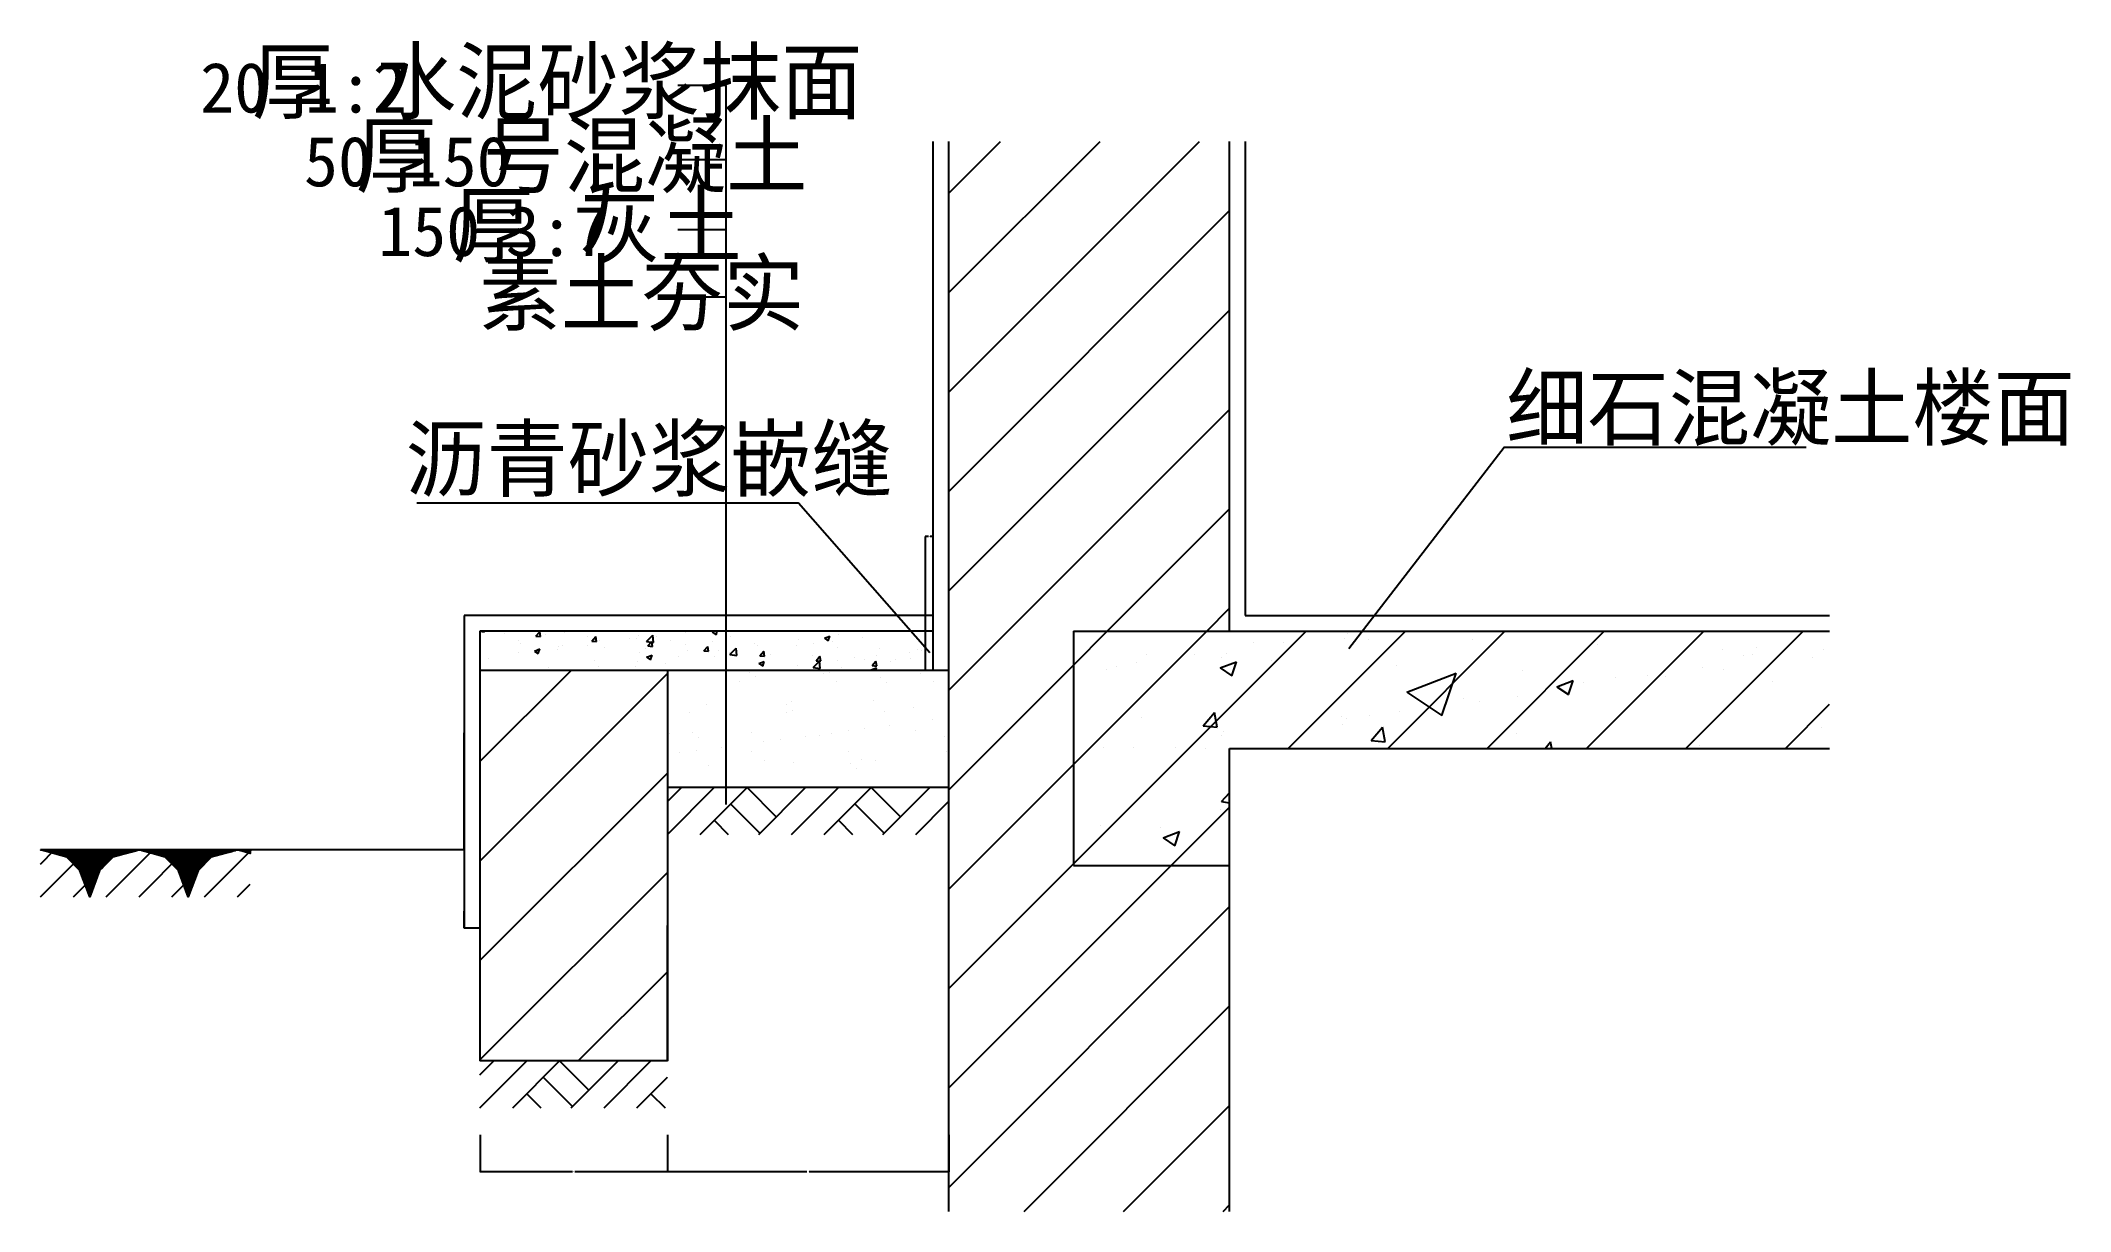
# Model space of a CAD drawing. Header units: metres. Extents: x 3336 to 5935, y 4001 to 5499.
import ezdxf

# ---------------------------------------------------------------- set-up
doc = ezdxf.new("R2010")
doc.units = ezdxf.units.M
for name, color, linetype in [('ZZ-1', 255, 'Continuous'), ('ZZ-3', 3, 'Continuous'), ('ZZ-5', 6, 'Continuous'), ('ZZ-6', 7, 'Continuous'), ('ZZ-7', 7, 'Continuous')]:
    doc.layers.add(name, color=color, linetype=linetype)
doc.dimstyles.get("Standard").update_dxf_attribs({"dimtxt": 2.5, "dimasz": 2.5, "dimexe": 1.25, "dimexo": 0.625, "dimtad": 1, "dimcen": 2.5, "dimazin": 3, "dimtfac": 1, "dimtmove": 0, "dimatfit": 3})

# ---------------------------------------------------------------- blocks, each defined once
blk = doc.blocks.new('X4')
for p, q in [((3898.72, 7247.58), (3904.7, 7247.06)), ((3904.7, 7247.06), (3904.6, 7247.58)), ((3929.8, 7245.33), (3929.8, 7245.33)), ((3948.7, 7235.64), (3948.7, 7235.64)), ((3950.89, 7231.9), (3950.89, 7231.9)), ((3970.45, 7241.31), (3975.27, 7247.05)), ((3970.45, 7241.31), (3976.42, 7240.79)), ((3976.42, 7240.79), (3975.27, 7247.05)), ((3983.18, 7243.07), (3983.18, 7243.07)), ((3999.95, 7228.19), (3999.95, 7228.19)), ((4004.27, 7229.64), (4004.27, 7229.64)), ((4007.02, 7245.65), (4007.02, 7245.65)), ((4036.35, 7229.72), (4036.35, 7229.72)), ((4036.57, 7240.82), (4036.57, 7240.82)), ((4042.17, 7235.03), (4046.99, 7240.78)), ((4042.17, 7235.03), (4048.15, 7234.51)), ((4048.15, 7234.51), (4046.99, 7240.78)), ((4051.3, 7235.23), (4051.3, 7235.23)), ((4057.65, 7227.38), (4057.65, 7227.38)), ((4089.95, 7238.56), (4089.95, 7238.56)), ((4099.5, 7238.04), (4099.5, 7238.04)), ((4101.81, 7241.64), (4101.81, 7241.64)), ((4112.17, 7234.48), (4119.96, 7242.6)), ((4112.17, 7234.48), (4121.06, 7233.1)), ((4113.9, 7228.76), (4118.72, 7234.5)), ((4113.9, 7228.76), (4119.88, 7228.23)), ((4119.88, 7228.23), (4118.72, 7234.5)), ((4121.06, 7233.1), (4119.96, 7242.6)), ((4124.54, 7241.34), (4124.54, 7241.34)), ((4143.33, 7236.31), (4143.33, 7236.31)), ((4161.85, 7230.67), (4161.85, 7230.67)), ((4162.41, 7246.32), (4162.41, 7246.32)), ((4185.62, 7222.48), (4190.45, 7228.23)), ((4191.6, 7221.96), (4190.45, 7228.23)), ((4196.15, 7246.57), (4198.8, 7247.58)), ((4196.15, 7246.57), (4201.12, 7243.21)), ((4196.71, 7234.05), (4196.71, 7234.05)), ((4201.12, 7243.21), (4202.59, 7247.58)), ((4218.89, 7217.93), (4226.68, 7226.05)), ((4220.17, 7240.68), (4220.17, 7240.68)), ((4227.79, 7216.55), (4226.68, 7226.05)), ((4250.1, 7231.79), (4250.1, 7231.79)), ((4254.38, 7229.29), (4254.38, 7229.29)), ((4303.48, 7229.54), (4303.48, 7229.54)), ((4306.32, 7236.79), (4306.32, 7236.79)), ((4325.32, 7231.79), (4325.32, 7231.79)), ((4339.86, 7238.56), (4346.86, 7241.24)), ((4339.86, 7238.56), (4344.83, 7235.2)), ((4344.83, 7235.2), (4346.86, 7241.24)), ((4350.36, 7235.09), (4350.36, 7235.09)), ((4356.86, 7227.28), (4356.86, 7227.28)), ((4357.67, 7243.83), (4357.67, 7243.83)), ((4388.23, 7240.07), (4388.23, 7240.07)), ((3910.29, 7213.13), (3910.29, 7213.13)), ((3948.01, 7220.7), (3948.01, 7220.7)), ((3968.41, 7222.32), (3975.41, 7225.01)), ((3968.41, 7222.32), (3973.39, 7218.97)), ((3973.39, 7218.97), (3975.41, 7225.01)), ((3973.44, 7221.44), (3973.44, 7221.44)), ((3986.89, 7200.64), (3986.89, 7200.64)), ((3998.48, 7224.74), (3998.48, 7224.74)), ((4045.21, 7210.65), (4045.21, 7210.65)), ((4050.08, 7201.95), (4050.08, 7201.95)), ((4098.23, 7201.89), (4098.23, 7201.89)), ((4100.59, 7208.35), (4100.59, 7208.35)), ((4103.53, 7220.66), (4103.53, 7220.66)), ((4111.03, 7225.13), (4111.03, 7225.13)), ((4112.12, 7214.31), (4119.13, 7217)), ((4112.12, 7214.31), (4117.1, 7210.96)), ((4117.1, 7210.96), (4119.13, 7217)), ((4136.1, 7206.88), (4136.1, 7206.88)), ((4152.53, 7215.84), (4152.53, 7215.84)), ((4164.42, 7222.87), (4164.42, 7222.87)), ((4185.62, 7222.48), (4191.6, 7221.96)), ((4199.26, 7215.19), (4199.26, 7215.19)), ((4203.87, 7222.89), (4203.87, 7222.89)), ((4217.8, 7220.62), (4217.8, 7220.62)), ((4218.89, 7217.93), (4227.79, 7216.55)), ((4224.29, 7218.49), (4224.29, 7218.49)), ((4255.84, 7206.3), (4262.84, 7208.99)), ((4255.84, 7206.3), (4260.81, 7202.95)), ((4257.35, 7216.21), (4262.17, 7221.95)), ((4257.35, 7216.21), (4263.33, 7215.68)), ((4260.81, 7202.95), (4262.84, 7208.99)), ((4262.17, 7223.48), (4262.17, 7223.48)), ((4263.33, 7215.68), (4262.17, 7221.95)), ((4271.18, 7218.36), (4271.18, 7218.36)), ((4305.11, 7203.5), (4305.11, 7203.5)), ((4324.56, 7216.11), (4324.56, 7216.11)), ((4325.62, 7201.38), (4333.41, 7209.49)), ((4325.62, 7201.38), (4334.51, 7200)), ((4329.08, 7209.93), (4333.9, 7215.68)), ((4329.08, 7209.93), (4335.05, 7209.41)), ((4332.67, 7201.04), (4332.67, 7201.04)), ((4334.51, 7200), (4333.41, 7209.49)), ((4335.05, 7209.41), (4333.9, 7215.68)), ((4356.45, 7210.54), (4356.45, 7210.54)), ((4361.92, 7200.63), (4361.92, 7200.63)), ((4377.95, 7213.85), (4377.95, 7213.85)), ((4390.99, 7211.05), (4390.99, 7211.05)), ((4399.55, 7198.3), (4406.55, 7200.98)), ((4400.8, 7203.66), (4405.62, 7209.4)), ((4400.8, 7203.66), (4406.78, 7203.13)), ((4405.41, 7197.58), (4406.55, 7200.98)), ((4406.78, 7203.13), (4405.62, 7209.4)), ((4406.96, 7216.94), (4406.96, 7216.94)), ((4410.24, 7225.03), (4410.24, 7225.03)), ((4425.08, 7208.95), (4425.08, 7208.95)), ((4431.33, 7211.6), (4431.33, 7211.6)), ((4449.31, 7221.06), (4449.31, 7221.06)), ((4450.11, 7212.24), (4450.11, 7212.24)), ((4458.9, 7224.44), (4458.9, 7224.44)), ((4463.62, 7222.77), (4463.62, 7222.77)), ((4073.2, 7198.6), (4073.2, 7198.6)), ((4399.55, 7198.3), (4400.61, 7197.58))]:
    blk.add_line(p, q)
blk = doc.blocks.new('X5')
for p, q in [((4138.72, 7193.42), (4138.72, 7193.42)), ((4138.72, 7193.42), (4138.72, 7193.42)), ((4214.09, 7193.65), (4214.09, 7193.65)), ((4230.95, 7182.9), (4230.95, 7182.9)), ((4243.42, 7194.76), (4243.42, 7194.76)), ((4251.94, 7189.88), (4251.94, 7189.88)), ((4338.65, 7193.87), (4338.65, 7193.87)), ((4345.75, 7194.27), (4345.75, 7194.27)), ((4355.52, 7183.13), (4355.52, 7183.13)), ((4412, 7188.51), (4412, 7188.51)), ((4419.37, 7181.75), (4419.37, 7181.75)), ((4463.22, 7194.1), (4463.22, 7194.1)), ((4480.09, 7183.35), (4480.09, 7183.35)), ((4189.48, 7153.36), (4189.48, 7153.36)), ((4291.75, 7153.4), (4291.75, 7153.4)), ((4297.51, 7157.25), (4297.51, 7157.25)), ((4402.22, 7158.59), (4402.22, 7158.59)), ((4454.17, 7149.87), (4454.17, 7149.87)), ((4167.11, 7143.99), (4167.11, 7143.99)), ((4291.68, 7144.22), (4291.68, 7144.22)), ((4299.12, 7146.65), (4299.12, 7146.65)), ((4390.94, 7123.06), (4390.94, 7123.06)), ((4416.24, 7144.44), (4416.24, 7144.44)), ((4423.46, 7127.34), (4423.46, 7127.34)), ((4477.79, 7134.5), (4477.79, 7134.5)), ((4498.61, 7137.24), (4498.61, 7137.24)), ((4141.24, 7116.35), (4141.24, 7116.35)), ((4171.51, 7118.3), (4171.51, 7118.3)), ((4178.88, 7111.54), (4178.88, 7111.54)), ((4208.12, 7098.99), (4208.12, 7098.99)), ((4245.94, 7117.68), (4245.94, 7117.68)), ((4262.45, 7106.14), (4262.45, 7106.14)), ((4283.27, 7108.89), (4283.27, 7108.89)), ((4315.79, 7113.17), (4315.79, 7113.17)), ((4333.92, 7114.76), (4333.92, 7114.76)), ((4348.27, 7117.19), (4348.27, 7117.19)), ((4370.12, 7120.32), (4370.12, 7120.32)), ((4456.3, 7121.09), (4456.3, 7121.09)), ((4493.98, 7113.38), (4493.98, 7113.38)), ((4154.78, 7091.97), (4154.78, 7091.97)), ((4175.6, 7094.71), (4175.6, 7094.71)), ((4192, 7076.29), (4192, 7076.29)), ((4213.68, 7079.65), (4213.68, 7079.65)), ((4246.39, 7093.48), (4246.39, 7093.48)), ((4263.26, 7082.74), (4263.26, 7082.74)), ((4300.03, 7080.18), (4300.03, 7080.18)), ((4370.96, 7093.71), (4370.96, 7093.71)), ((4373.74, 7078.28), (4373.74, 7078.28)), ((4381.11, 7071.52), (4381.11, 7071.52)), ((4387.82, 7082.96), (4387.82, 7082.96)), ((4404.73, 7081.52), (4404.73, 7081.52)), ((4495.52, 7093.94), (4495.52, 7093.94))]:
    blk.add_line(p, q)
blk = doc.blocks.new('X3')
for p, q in [((3898.72, 7080.7), (4015.6, 7197.58)), ((3898.72, 6953.42), (4138.72, 7193.42)), ((3898.72, 6826.14), (4138.72, 7066.14)), ((3898.72, 6698.86), (4138.72, 6938.86)), ((4024.72, 6697.58), (4138.72, 6811.58))]:
    blk.add_line(p, q)
blk = doc.blocks.new('X1')
for p, q in [((4658.72, 6949.75), (4956.56, 7247.58)), ((4658.72, 7077.03), (4829.28, 7247.58)), ((4658.72, 7204.3), (4702, 7247.58)), ((4933.84, 7097.58), (5083.84, 7247.58)), ((5036.04, 7237.49), (5036.04, 7237.49)), ((5061.12, 7097.58), (5211.12, 7247.58)), ((5188.4, 7097.58), (5338.4, 7247.58)), ((5315.67, 7097.58), (5465.67, 7247.58)), ((5442.95, 7097.58), (5592.95, 7247.58)), ((5533.27, 7226.35), (5533.27, 7226.35)), ((4847.77, 7214.31), (4847.77, 7214.31)), ((5516.48, 7217.19), (5516.48, 7217.19)), ((5085.65, 7169.83), (5148.67, 7194.02)), ((5130.43, 7139.63), (5148.68, 7194.01)), ((5085.65, 7169.83), (5130.42, 7139.63)), ((5570.23, 7097.58), (5626.77, 7154.12)), ((4745.37, 7136.9), (4745.37, 7136.9)), ((5008.4, 7136.25), (5008.4, 7136.25)), ((5076.11, 7144.29), (5076.11, 7144.29)), ((4735.25, 7099.41), (4735.25, 7099.41)), ((5225.81, 7116.6), (5225.81, 7116.6)), ((4783.84, 6947.58), (4858.72, 7022.47))]:
    blk.add_line(p, q)
blk = doc.blocks.new('X2')
for p, q in [((4888.79, 7233.1), (4888.79, 7233.1)), ((4927.79, 7232.69), (4927.79, 7232.69)), ((5006.09, 7238.72), (5006.09, 7238.72)), ((5009.7, 7244.26), (5009.7, 7244.26)), ((5169.84, 7237.49), (5169.84, 7237.49)), ((5329.99, 7230.73), (5329.99, 7230.73)), ((4713.83, 7203.07), (4713.83, 7203.07)), ((4739.07, 7207.85), (4739.07, 7207.85)), ((4752.66, 7217.5), (4752.66, 7217.5)), ((4814.17, 7217.73), (4814.17, 7217.73)), ((4846.58, 7200.61), (4867.59, 7208.68)), ((4846.58, 7200.61), (4861.51, 7190.55)), ((4854.56, 7219.51), (4854.56, 7219.51)), ((4861.51, 7190.54), (4867.59, 7208.67)), ((4912.8, 7210.73), (4912.8, 7210.73)), ((5072.95, 7203.96), (5072.95, 7203.96)), ((5463.82, 7201.67), (5463.82, 7201.67)), ((5490.14, 7223.96), (5490.14, 7223.96)), ((5528.23, 7218.21), (5528.23, 7218.21)), ((5605.24, 7213.95), (5605.24, 7213.95)), ((5619.63, 7224.17), (5619.63, 7224.17)), ((4700.52, 7198.39), (4700.52, 7198.39)), ((5233.1, 7197.2), (5233.1, 7197.2)), ((5277.72, 7176.59), (5298.73, 7184.65)), ((5277.72, 7176.59), (5292.64, 7166.52)), ((5292.65, 7166.52), (5298.73, 7184.65)), ((5312.29, 7182.47), (5312.29, 7182.47)), ((5353.27, 7188.17), (5353.27, 7188.17)), ((5393.24, 7190.43), (5393.24, 7190.43)), ((5416.52, 7189.1), (5416.52, 7189.1)), ((5491.62, 7198.99), (5491.62, 7198.99)), ((5553.39, 7183.66), (5553.39, 7183.66)), ((5113.44, 7149.2), (5113.44, 7149.2)), ((5158.26, 7161.35), (5158.26, 7161.35)), ((5178.32, 7158.14), (5178.32, 7158.14)), ((5227.06, 7164.16), (5227.06, 7164.16)), ((4824.9, 7126.42), (4839.36, 7143.65)), ((4824.9, 7126.42), (4842.83, 7124.85)), ((4842.84, 7124.84), (4839.37, 7143.65)), ((5002.44, 7138.85), (5002.44, 7138.85)), ((5003.36, 7128.11), (5003.36, 7128.11)), ((5038.34, 7139.31), (5038.34, 7139.31)), ((5040.08, 7107.59), (5054.54, 7124.83)), ((5058.02, 7106.02), (5054.55, 7124.82)), ((5615.99, 7124.3), (5615.99, 7124.3)), ((4696.88, 7098.52), (4696.88, 7098.52)), ((4735.25, 7099.41), (4735.25, 7099.41)), ((4789.86, 7098.53), (4789.86, 7098.53)), ((4828.4, 7098.08), (4828.4, 7098.08)), ((4848.87, 7114.37), (4848.87, 7114.37)), ((4850.91, 7119.65), (4850.91, 7119.65)), ((5040.08, 7107.59), (5058.01, 7106.02)), ((5262.66, 7097.58), (5269.72, 7106)), ((5271.28, 7097.58), (5269.72, 7106)), ((5460.17, 7101.81), (5460.17, 7101.81)), ((4660.15, 7089.52), (4660.15, 7089.52)), ((4847.26, 7019.78), (4847.26, 7019.78)), ((4848.31, 7029.7), (4858.72, 7040.55)), ((4848.31, 7029.7), (4858.72, 7028.08)), ((4693.23, 6998.66), (4693.23, 6998.66)), ((4769.95, 6996.05), (4769.95, 6996.05)), ((4773.59, 6983.07), (4794.59, 6991.13)), ((4773.59, 6983.07), (4788.51, 6973)), ((4788.52, 6973), (4794.6, 6991.13))]:
    blk.add_line(p, q)
blk = doc.blocks.new('X0')
for p, q in [((4498.72, 7553.42), (4820.07, 7874.77)), ((4498.72, 7680.7), (4692.79, 7874.77)), ((4498.72, 7807.98), (4565.51, 7874.77)), ((4498.72, 7426.14), (4858.72, 7786.14)), ((4498.72, 7298.86), (4858.72, 7658.86)), ((4498.72, 7171.58), (4858.72, 7531.58)), ((4702, 7247.58), (4858.72, 7404.3)), ((4829.28, 7247.58), (4858.72, 7277.03)), ((4498.72, 7044.3), (4658.72, 7204.3)), ((4498.72, 6917.03), (4658.72, 7077.03)), ((4498.72, 6789.75), (4658.72, 6949.75)), ((4498.72, 6662.47), (4783.84, 6947.58)), ((4498.72, 6535.19), (4858.72, 6895.19)), ((4595.72, 6504.9), (4858.72, 6767.91)), ((4722.99, 6504.9), (4858.72, 6640.63)), ((4850.27, 6504.9), (4858.72, 6513.35))]:
    blk.add_line(p, q)
blk = doc.blocks.new('*D1')
for p, q in [((4138.96, 4098.45), (4138.96, 4051.32)), ((4498.96, 4098.45), (4498.96, 4051.32)), ((4317.46, 4051.32), (4138.71, 4051.32)), ((4499.21, 4051.32), (4320.46, 4051.32))]:
    blk.add_line(p, q)
at = {"layer": 'Defpoints'}
for p in [(4138.96, 4098.45), (4498.96, 4098.45), (4498.96, 4051.32)]:
    blk.add_point(p, dxfattribs=at)
at = {"layer": 'ZZ-3', "insert": (4318.96, 4051.32), "char_height": 1, "attachment_point": 5}
blk.add_mtext('360', dxfattribs=at)
blk = doc.blocks.new('*D2')
for p, q in [((4473.19, 4864.33), (4468.94, 4864.33)), ((4469.19, 4743.19), (4469.19, 4864.33)), ((4479.44, 4864.33), (4475.19, 4864.33)), ((4479.19, 4743.19), (4479.19, 4864.33))]:
    blk.add_line(p, q)
at = {"layer": 'Defpoints'}
for p in [(4479.19, 4864.33), (4469.19, 4743.19), (4479.19, 4743.19)]:
    blk.add_point(p, dxfattribs=at)
at = {"layer": 'ZZ-3', "insert": (4474.19, 4864.33), "char_height": 1, "attachment_point": 5}
blk.add_mtext('10', dxfattribs=at)
blk = doc.blocks.new('*D3')
for p, q in [((4138.72, 4692.87), (4138.72, 4366.58)), ((4138.47, 4366.58), (4138.22, 4366.58)), ((4138.72, 4192.87), (4138.72, 4366.58)), ((4138.72, 4366.58), (4138.72, 4366.58)), ((4138.97, 4366.58), (4139.22, 4366.58))]:
    blk.add_line(p, q)
at = {"layer": 'Defpoints'}
for p in [(4138.72, 4692.87), (4138.72, 4366.58), (4138.72, 4192.87)]:
    blk.add_point(p, dxfattribs=at)
at = {"layer": 'ZZ-3', "insert": (4138.72, 4367.705), "char_height": 1, "attachment_point": 5}
blk.add_mtext('0', dxfattribs=at)
blk = doc.blocks.new('*D4')
for p, q in [((3878.72, 4763.32), (3878.72, 4613.32)), ((3878.47, 4613.32), (3878.22, 4613.32)), ((3878.72, 4463.32), (3878.72, 4613.32)), ((3878.72, 4613.32), (3878.72, 4613.32)), ((3878.97, 4613.32), (3879.22, 4613.32))]:
    blk.add_line(p, q)
at = {"layer": 'Defpoints'}
for p in [(3878.72, 4763.32), (3878.72, 4613.32), (3878.72, 4463.32)]:
    blk.add_point(p, dxfattribs=at)
at = {"layer": 'ZZ-3', "insert": (3878.72, 4614.445), "char_height": 1, "attachment_point": 5}
blk.add_mtext('0', dxfattribs=at)
blk = doc.blocks.new('*D5')
for p, q in [((3898.96, 4098.45), (3898.96, 4051.32)), ((4138.96, 4098.45), (4138.96, 4051.32)), ((4017.46, 4051.32), (3898.71, 4051.32)), ((4139.21, 4051.32), (4020.46, 4051.32))]:
    blk.add_line(p, q)
at = {"layer": 'Defpoints'}
for p in [(3898.96, 4098.45), (4138.96, 4098.45), (4138.96, 4051.32)]:
    blk.add_point(p, dxfattribs=at)
at = {"layer": 'ZZ-3', "insert": (4018.96, 4051.32), "char_height": 1, "attachment_point": 5}
blk.add_mtext('240', dxfattribs=at)
blk = doc.blocks.new('*D6')
for p, q in [((3878.72, 4463.32), (3878.72, 4384.79)), ((3878.47, 4384.79), (3878.22, 4384.79)), ((3878.72, 4363.32), (3878.72, 4384.79)), ((3878.72, 4384.79), (3878.72, 4384.79)), ((3878.97, 4384.79), (3879.22, 4384.79))]:
    blk.add_line(p, q)
at = {"layer": 'Defpoints'}
for p in [(3878.72, 4463.32), (3878.72, 4384.79), (3878.72, 4363.32)]:
    blk.add_point(p, dxfattribs=at)
at = {"layer": 'ZZ-3', "insert": (3878.72, 4385.915), "char_height": 1, "attachment_point": 5}
blk.add_mtext('0', dxfattribs=at)

msp = doc.modelspace()

# ---------------------------------------------------------------- hatches: boundary and pattern name
at = {"layer": 'ZZ-7'}
h = msp.add_hatch(dxfattribs=at)
h.set_pattern_fill('SOLID')
h.paths.add_polyline_path([(3336.22, 4463.19), (3462.22, 4463.19), (3428.62, 4454.19), (3369.82, 4454.19), (3336.22, 4463.19)])
h = msp.add_hatch(dxfattribs=at)
h.set_pattern_fill('SOLID')
h.paths.add_polyline_path([(3369.82, 4454.19), (3428.62, 4454.19), (3411.82, 4436.79), (3386.62, 4436.79), (3369.82, 4454.19)])
h = msp.add_hatch(dxfattribs=at)
h.set_pattern_fill('SOLID')
h.paths.add_polyline_path([(3462.22, 4463.19), (3588.22, 4463.19), (3554.62, 4454.19), (3495.82, 4454.19), (3462.22, 4463.19)])
h = msp.add_hatch(dxfattribs=at)
h.set_pattern_fill('SOLID')
h.paths.add_polyline_path([(3495.82, 4454.19), (3554.62, 4454.19), (3537.82, 4436.79), (3512.62, 4436.79), (3495.82, 4454.19)])
h = msp.add_hatch(dxfattribs=at)
h.set_pattern_fill('SOLID')
h.paths.add_polyline_path([(3588.22, 4463.19), (3604.67, 4463.19), (3604.67, 4458.79), (3604.67, 4458.79), (3588.22, 4463.19)])
h = msp.add_hatch(dxfattribs=at)
h.set_pattern_fill('SOLID')
h.paths.add_polyline_path([(3386.62, 4436.79), (3411.82, 4436.79), (3399.22, 4403.19), (3399.22, 4403.19), (3386.62, 4436.79)])
h = msp.add_hatch(dxfattribs=at)
h.set_pattern_fill('SOLID')
h.paths.add_polyline_path([(3512.62, 4436.79), (3537.82, 4436.79), (3525.22, 4403.19), (3525.22, 4403.19), (3512.62, 4436.79)])

# ---------------------------------------------------------------- linework, layer by layer
at = {"layer": 'ZZ-1'}
for p, q in [((4498.72, 5370.38), (4498.72, 4000.51)), ((4858.72, 4743.19), (4858.72, 5370.38)), ((4658.72, 4743.19), (5626.77, 4743.19)), ((4658.72, 4743.19), (4658.72, 4443.19)), ((4498.72, 4693.19), (3898.72, 4693.19)), ((3898.72, 4693.19), (3898.72, 4193.19)), ((4138.72, 4693.19), (4138.72, 4193.19)), ((4858.72, 4593.19), (5626.77, 4593.19)), ((4858.72, 4000.51), (4858.72, 4593.19)), ((4498.72, 4543.19), (4138.72, 4543.19)), ((4658.72, 4443.19), (4858.72, 4443.19)), ((4138.72, 4193.19), (3898.72, 4193.19))]:
    msp.add_line(p, q, dxfattribs=at)
at = {"layer": 'ZZ-3'}
for p, q in [((4214, 5441.77), (4152.26, 5441.77)), ((4214, 4521.45), (4214, 5441.77)), ((4214, 5346.82), (4152.26, 5346.82)), ((4214, 5257.05), (4152.26, 5257.05)), ((4214, 5170.74), (4152.26, 5170.74))]:
    msp.add_line(p, q, dxfattribs=at)
for points in [[(5011.17, 4721.28), (5210.28, 4978.78), (5596.79, 4978.78)], [(4474.96, 4715.52), (4306.6, 4907.06), (3817.84, 4907.06)]]:
    msp.add_lwpolyline(points, dxfattribs=at)
at = {"layer": 'ZZ-5'}
for p, q in [((4478.72, 5370.38), (4478.72, 4693.19)), ((4878.72, 5370.38), (4878.72, 4763.19)), ((4878.72, 4763.19), (5626.77, 4763.19))]:
    msp.add_line(p, q, dxfattribs=at)
at = {"layer": 'ZZ-7'}
for p, q in [((4478.72, 4763.19), (3878.72, 4763.19)), ((3878.72, 4763.19), (3878.72, 4363.19)), ((4478.72, 4743.19), (3898.72, 4743.19)), ((3898.72, 4743.19), (3898.72, 4693.19)), ((4468.72, 4743.19), (4468.72, 4693.19)), ((4138.72, 4483.19), (4198.72, 4543.19)), ((4138.72, 4525.19), (4156.72, 4543.19)), ((4180.72, 4483.19), (4240.72, 4543.19)), ((4240.72, 4543.19), (4278.22, 4505.69)), ((4255.72, 4483.19), (4315.72, 4543.19)), ((4297.72, 4483.19), (4357.72, 4543.19)), ((4339.72, 4483.19), (4399.72, 4543.19)), ((4399.72, 4543.19), (4437.22, 4505.69)), ((4414.72, 4483.19), (4474.72, 4543.19)), ((4456.72, 4483.19), (4498.72, 4525.19)), ((4198.72, 4501.19), (4216.72, 4483.19)), ((4219.72, 4522.19), (4257.22, 4484.69)), ((4357.72, 4501.19), (4375.72, 4483.19)), ((4378.72, 4522.19), (4416.22, 4484.69)), ((3336.22, 4403.19), (3396.22, 4463.19)), ((3336.22, 4445.19), (3354.22, 4463.19)), ((3378.22, 4403.19), (3438.22, 4463.19)), ((3420.22, 4403.19), (3480.22, 4463.19)), ((3462.22, 4403.19), (3522.22, 4463.19)), ((3504.22, 4403.19), (3564.22, 4463.19)), ((3546.22, 4403.19), (3606.22, 4463.19)), ((3588.22, 4403.19), (3604.67, 4419.64)), ((3898.72, 4363.19), (3878.72, 4363.19)), ((3898.72, 4133.19), (3958.72, 4193.19)), ((3898.72, 4175.19), (3916.72, 4193.19)), ((3940.72, 4133.19), (4000.72, 4193.19)), ((4000.72, 4193.19), (4038.22, 4155.69)), ((4015.72, 4133.19), (4075.72, 4193.19)), ((4057.72, 4133.19), (4117.72, 4193.19)), ((3979.72, 4172.19), (4017.22, 4134.69)), ((4099.72, 4133.19), (4138.72, 4172.19)), ((4138.72, 4172.19), (4138.72, 4172.19)), ((3958.72, 4151.19), (3976.72, 4133.19)), ((4117.72, 4151.19), (4135.72, 4133.19))]:
    msp.add_line(p, q, dxfattribs=at)
for points in [[(3878.72, 4463.19), (3336.22, 4463.19)], [(3336.22, 4463.19), (3462.22, 4463.19), (3428.62, 4454.19), (3369.82, 4454.19), (3336.22, 4463.19)], [(3369.82, 4454.19), (3428.62, 4454.19), (3411.82, 4436.79), (3386.62, 4436.79), (3369.82, 4454.19)], [(3462.22, 4463.19), (3588.22, 4463.19), (3554.62, 4454.19), (3495.82, 4454.19), (3462.22, 4463.19)], [(3495.82, 4454.19), (3554.62, 4454.19), (3537.82, 4436.79), (3512.62, 4436.79), (3495.82, 4454.19)], [(3588.22, 4463.19), (3604.67, 4463.19), (3604.67, 4458.79), (3604.67, 4458.79), (3588.22, 4463.19)], [(3386.62, 4436.79), (3411.82, 4436.79), (3399.22, 4403.19), (3399.22, 4403.19), (3386.62, 4436.79)], [(3512.62, 4436.79), (3537.82, 4436.79), (3525.22, 4403.19), (3525.22, 4403.19), (3512.62, 4436.79)]]:
    msp.add_lwpolyline(points, dxfattribs=at)

# ---------------------------------------------------------------- block references
for name in ['X0', 'X4', 'X1', 'X2', 'X3', 'X5']:
    msp.add_blockref(name, (0, -2504.39), dxfattribs=at)

# ---------------------------------------------------------------- texts
at = {"layer": 'ZZ-6'}
for s, height, p in [('厚', 80, (3606.87, 5407.31)), ('水泥砂浆抹面', 80, (3764.54, 5407.31)), ('20', 64, (3540.53, 5407.31)), ('1:2', 64, (3674.55, 5407.31)), ('厚', 80, (3739.83, 5312.8)), ('号混凝土', 80, (3902.1, 5312.8)), ('50', 64, (3673.48, 5312.8)), ('150', 64, (3807.5, 5312.8)), ('厚', 80, (3864.09, 5223.54)), ('灰土', 80, (4026.05, 5223.54)), ('150', 64, (3768.49, 5223.54)), ('3:7', 64, (3931.77, 5223.54)), ('素土夯实', 80, (3898.11, 5136.26)), ('细石混凝土楼面', 80, (5212.94, 4989.41)), ('沥青砂浆嵌缝', 80, (3803.28, 4924.09))]:
    msp.add_text(s, height=height, dxfattribs=at).set_placement(p)

# ---------------------------------------------------------------- dimensions: what is measured, and where the dimension line sits
at = {"layer": 'ZZ-3'}
for base, p1, p2, picture, middle in [((4479.19, 4864.33), (4479.19, 4743.19), (4469.19, 4743.19), '*D2', (4474.19, 4864.33)), ((3878.72, 4613.32), (3878.72, 4763.32), (3878.72, 4463.32), '*D4', (3878.72, 4614.445)), ((4138.72, 4366.58), (4138.72, 4192.87), (4138.72, 4692.87), '*D3', (4138.72, 4367.705)), ((3878.72, 4384.79), (3878.72, 4463.32), (3878.72, 4363.32), '*D6', (3878.72, 4385.915)), ((4138.96, 4051.32), (4138.96, 4098.45), (3898.96, 4098.45), '*D5', (4018.96, 4051.32)), ((4498.96, 4051.32), (4498.96, 4098.45), (4138.96, 4098.45), '*D1', (4318.96, 4051.32))]:
    dim = msp.add_linear_dim(base=base, p1=p1, p2=p2, dimstyle='Standard', dxfattribs=at)
    dim.commit()
    dim.dimension.update_dxf_attribs({"geometry": picture, "text_midpoint": middle})

doc.saveas('drawing.dxf')
